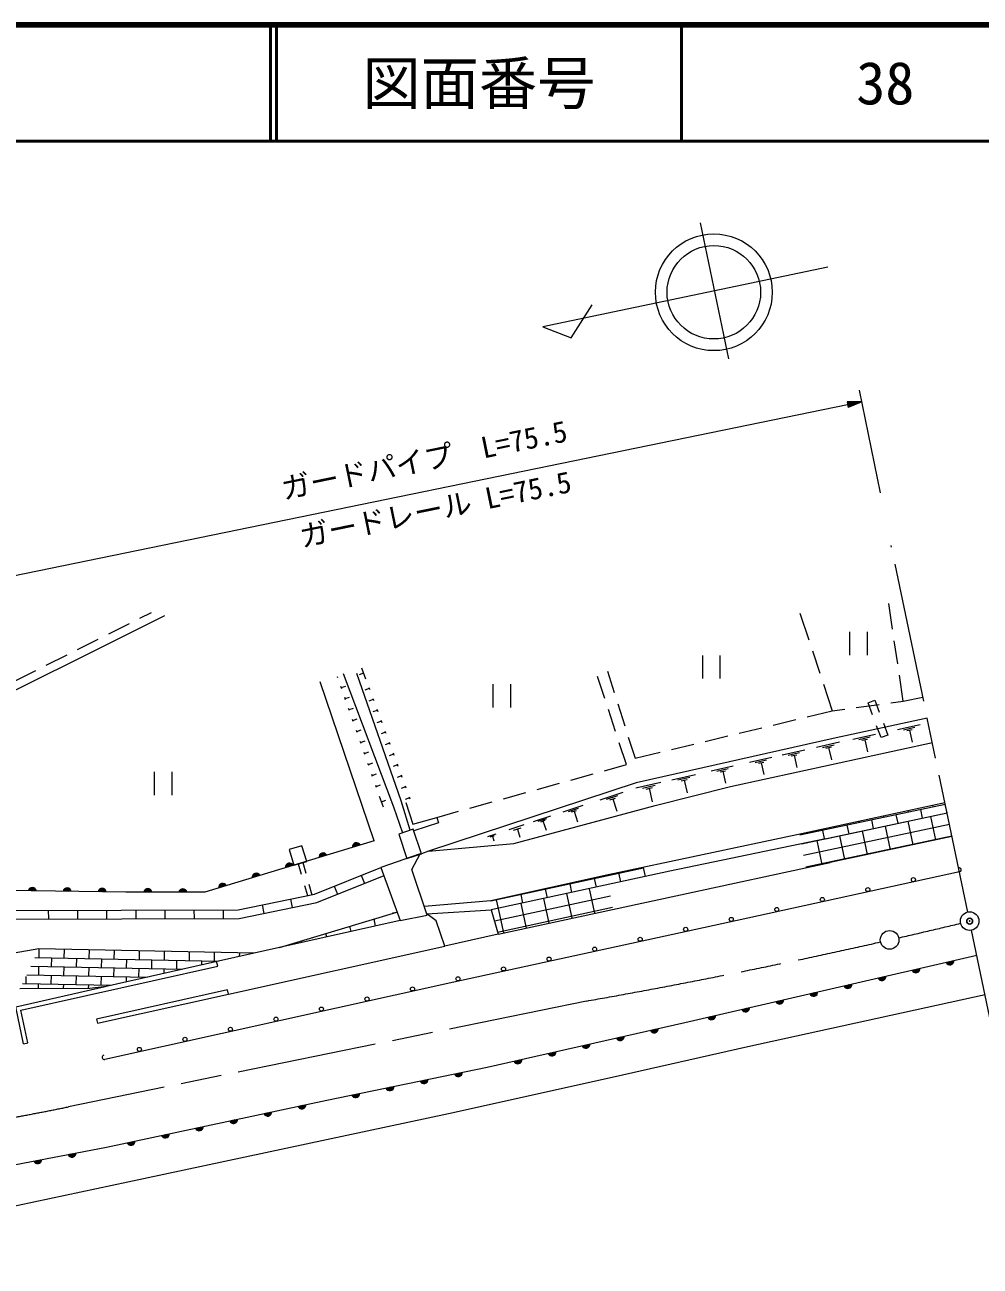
# Model space of a CAD drawing. Units: millimetres, scale not verified. Extents: x 40000 to 680000, y 20000 to 380000.
# Drawn here: x 487650 to 569636, y 273408 to 380000 of the extents above; entities that cross this region are included whole.
import ezdxf
from ezdxf.enums import TextEntityAlignment as Align

# ---------------------------------------------------------------- set-up
doc = ezdxf.new("R2010")
doc.units = ezdxf.units.MM
doc.header["$LTSCALE"] = 1000
doc.header["$PDMODE"] = 32
doc.header["$PDSIZE"] = 500
doc.linetypes.add('CHAIN', pattern=[18.5, 12, -1.5, 3.5, -1.5])
for name, color, linetype, lineweight in [('M-BGD', 7, 'Continuous', 13), ('M-BMK', 2, 'CHAIN', 13), ('M-BMK-SRVR', 3, 'Continuous', 13), ('M-STR-HTXT', 7, 'Continuous', 13), ('M-TTL', 2, 'Continuous', 140), ('M-TTL-LINE', 7, 'Continuous', 50)]:
    doc.layers.add(name, color=color, linetype=linetype, lineweight=lineweight)
doc.layers.add('M-OTRS', color=6, linetype='Continuous')
doc.layers.add('M-TTL-TXT', color=7, linetype='Continuous')
doc.styles.add('ＭＳ ゴシック', font='')
doc.styles.get('ＭＳ ゴシック').set_extended_font_data('MS Gothic')

msp = doc.modelspace()

# ---------------------------------------------------------------- linework, layer by layer
at = {"layer": 'M-BGD'}
for p, q in [((497533, 329046), (498524, 329543)), ((554171, 329494), (554931, 327189)), ((562117, 328101), (561787, 330315)), ((494851, 327701), (496639, 328597)), ((492170, 326355), (493957, 327252)), ((558428, 327868), (558428, 325868)), ((559928, 327868), (559928, 325868)), ((555244, 326239), (555871, 324339)), ((562559, 325134), (562264, 327112)), ((489488, 325010), (491276, 325907)), ((545799, 325859), (545799, 323859)), ((547299, 325859), (547299, 323859)), ((486807, 323665), (488594, 324562)), ((516726, 324325), (516350, 324187)), ((516553, 324794), (516899, 323856)), ((537421, 322161), (536807, 324045)), ((537663, 324491), (538239, 322662)), ((563036, 321931), (562706, 324145)), ((517623, 309927), (513003, 323581)), ((514509, 323939), (514484, 324009)), ((514841, 322995), (514774, 323184)), ((514808, 323090), (515185, 323223)), ((517210, 323011), (516834, 322873)), ((517175, 323105), (517244, 322917)), ((527824, 323383), (527824, 321383)), ((529324, 323383), (529324, 321383)), ((556184, 323390), (556944, 321084)), ((515173, 322052), (515106, 322241)), ((515139, 322146), (515517, 322279)), ((517555, 322073), (517180, 321935)), ((517521, 322167), (517590, 321979)), ((560015, 321786), (560592, 322003)), ((560592, 322003), (560978, 320973)), ((561971, 321783), (563036, 321931)), ((563036, 321931), (564724, 322262)), ((515505, 321109), (515438, 321298)), ((515471, 321203), (515849, 321336)), ((517901, 321135), (517526, 320996)), ((517866, 321228), (517936, 321041)), ((538352, 319308), (537732, 321210)), ((538540, 321708), (539141, 319800)), ((554801, 320569), (556944, 321084)), ((556944, 321084), (558009, 321232)), ((559000, 321370), (560980, 321646)), ((560402, 320756), (560015, 321786)), ((515837, 320166), (515770, 320354)), ((515803, 320260), (516181, 320393)), ((518247, 320196), (517871, 320058)), ((518212, 320290), (518281, 320102)), ((551884, 319868), (553829, 320336)), ((561139, 318790), (560753, 319820)), ((561329, 320036), (561716, 319006)), ((562549, 319495), (564483, 319913)), ((516169, 319222), (516102, 319411)), ((516135, 319317), (516513, 319449)), ((518592, 319258), (518217, 319120)), ((518558, 319352), (518627, 319164)), ((539441, 318847), (540017, 317017)), ((546050, 318467), (547995, 318934)), ((548967, 319168), (550912, 319635)), ((558705, 318664), (560658, 319086)), ((559222, 318639), (560198, 318850)), ((561716, 319006), (561139, 318790)), ((563061, 319471), (564027, 319679)), ((563330, 319394), (563813, 319498)), ((563572, 319446), (563795, 318415)), ((516500, 318279), (516434, 318468)), ((516467, 318373), (516845, 318506)), ((518938, 318319), (518563, 318181)), ((518903, 318413), (518972, 318226)), ((539277, 316473), (538662, 318358)), ((543133, 317766), (545078, 318233)), ((552641, 317313), (554577, 317749)), ((555597, 317978), (557555, 318419)), ((556116, 317958), (557095, 318178)), ((556390, 317882), (556880, 317993)), ((556635, 317938), (556870, 316893)), ((559494, 318562), (559982, 318667)), ((559738, 318615), (559963, 317573)), ((516832, 317336), (516766, 317524)), ((516799, 317430), (517177, 317563)), ((517164, 316392), (517098, 316581)), ((517131, 316487), (517509, 316619)), ((519284, 317381), (518908, 317243)), ((519249, 317475), (519318, 317287)), ((540017, 317017), (542161, 317532)), ((549832, 316680), (551746, 317111)), ((550339, 316660), (551296, 316876)), ((550607, 316586), (551085, 316694)), ((550846, 316640), (551076, 315619)), ((553154, 317293), (554122, 317511)), ((553425, 317218), (553909, 317327)), ((553667, 317273), (553900, 316240)), ((498762, 315848), (498762, 313848)), ((500262, 315848), (500262, 313848)), ((517496, 315449), (517430, 315638)), ((517463, 315543), (517840, 315676)), ((519629, 316443), (519254, 316304)), ((519595, 316537), (519664, 316349)), ((519940, 315598), (520009, 315410)), ((534511, 315147), (536438, 315683)), ((537401, 315951), (539277, 316473)), ((543165, 315179), (545198, 315636)), ((546542, 315939), (548447, 316368)), ((547047, 315919), (547999, 316134)), ((547313, 315846), (547790, 315953)), ((547552, 315899), (547780, 314883)), ((517828, 314506), (517762, 314694)), ((517795, 314600), (518172, 314733)), ((519975, 315504), (519599, 315366)), ((520320, 314566), (519945, 314428)), ((520286, 314660), (520355, 314472)), ((531621, 314342), (533547, 314878)), ((540093, 314487), (542246, 314971)), ((540663, 314464), (541740, 314707)), ((540965, 314381), (541503, 314503)), ((543704, 315157), (544720, 315386)), ((543989, 315079), (544497, 315194)), ((544243, 315136), (544487, 314052)), ((518426, 312808), (518094, 313751)), ((518260, 313279), (518637, 313412)), ((520666, 313628), (520291, 313489)), ((520631, 313721), (520701, 313534)), ((528731, 313538), (530657, 314074)), ((537027, 313466), (538998, 314113)), ((537563, 313496), (538548, 313820)), ((537852, 313446), (538345, 313607)), ((538099, 313527), (538444, 312476)), ((541234, 314442), (541493, 313294)), ((523001, 311943), (524877, 312465)), ((525840, 312733), (527767, 313269)), ((533858, 312425), (535554, 312982)), ((534319, 312451), (535167, 312730)), ((534568, 312408), (534992, 312547)), ((534780, 312477), (535077, 311573)), ((566615, 313203), (553900, 310453)), ((566644, 313064), (554174, 310415)), ((554298, 309679), (566797, 312328)), ((556357, 310112), (566797, 312330)), ((563486, 312393), (563459, 312520)), ((564694, 311883), (564538, 312617)), ((565590, 312840), (565561, 312975)), ((566797, 312330), (566641, 313063)), ((529213, 310900), (530508, 311325)), ((531315, 311590), (532792, 312075)), ((531717, 311613), (532455, 311855)), ((531934, 311575), (532303, 311696)), ((532118, 311636), (532377, 310849)), ((554481, 308696), (567002, 311349)), ((558385, 310543), (558229, 311277)), ((559280, 311500), (559257, 311612)), ((560488, 310990), (560332, 311723)), ((561383, 311947), (561358, 312066)), ((562591, 311436), (562435, 312170)), ((563433, 311617), (563862, 309593)), ((565389, 312031), (565817, 310013)), ((527381, 310299), (528106, 310537)), ((527594, 310261), (527956, 310380)), ((527775, 310321), (527902, 309934)), ((529594, 310834), (530241, 311046)), ((529917, 310940), (530144, 310250)), ((553900, 310453), (537709, 307000)), ((554664, 307712), (567206, 310371)), ((555074, 310606), (555054, 310703)), ((556276, 310124), (556126, 310830)), ((567217, 310315), (556770, 308067)), ((557177, 311053), (557155, 311157)), ((557563, 310373), (557996, 308330)), ((559520, 310787), (559951, 308751)), ((561476, 311202), (561906, 309172)), ((556357, 310112), (543010, 307314)), ((555606, 309958), (556041, 307910)), ((511510, 308068), (511758, 307169)), ((522279, 309044), (521681, 308821)), ((543531, 305215), (556770, 308067)), ((511098, 307943), (511355, 307066)), ((512495, 305352), (518200, 307655)), ((537709, 307000), (527654, 304775)), ((540750, 307592), (527655, 304758)), ((543010, 307314), (527672, 303995)), ((538808, 306404), (538636, 307197)), ((540909, 306859), (540739, 307646)), ((511638, 306106), (511895, 305229)), ((512023, 306205), (512271, 305306)), ((512713, 304631), (518481, 306959)), ((514188, 306036), (514469, 305340)), ((516507, 306971), (516787, 306276)), ((533396, 306001), (533386, 306043)), ((534605, 305495), (534446, 306228)), ((535497, 306455), (535486, 306508)), ((536706, 305950), (536548, 306683)), ((537598, 306910), (537585, 306972)), ((505967, 304014), (512495, 305352)), ((510456, 304934), (510606, 304199)), ((537901, 305185), (527946, 303031)), ((528301, 304131), (528142, 304864)), ((528264, 301914), (543531, 305215)), ((529193, 305091), (529188, 305115)), ((530402, 304586), (530244, 305319)), ((531294, 305546), (531287, 305579)), ((532661, 302865), (532205, 304976)), ((532504, 305040), (532345, 305773)), ((534616, 303287), (534159, 305399)), ((536571, 303710), (536114, 305822)), ((485865, 303961), (505967, 304014)), ((489666, 303971), (489668, 303221)), ((492166, 303978), (492168, 303228)), ((494666, 303984), (494668, 303234)), ((497166, 303991), (497168, 303241)), ((499666, 303998), (499668, 303248)), ((502166, 304004), (502168, 303254)), ((504666, 304011), (504668, 303261)), ((506044, 303265), (512713, 304631)), ((508006, 304432), (508157, 303698)), ((509495, 300766), (519584, 303818)), ((519594, 303791), (519216, 303707)), ((527654, 304775), (521927, 304288)), ((538083, 304201), (528221, 302067)), ((528752, 302019), (528295, 304130)), ((530706, 302442), (530250, 304553)), ((485909, 303211), (506044, 303265)), ((519851, 303080), (509495, 300766)), ((517752, 302611), (517616, 303223)), ((513556, 301673), (513489, 301974)), ((515654, 302142), (515552, 302598)), ((488865, 300658), (488850, 299908)), ((507324, 300299), (488865, 300658)), ((491014, 300616), (491000, 299867)), ((505131, 296765), (523690, 300882)), ((509495, 300766), (507324, 300299)), ((511458, 301204), (511425, 301350)), ((488512, 299915), (504262, 299609)), ((489925, 299887), (489910, 299138)), ((492075, 299846), (492060, 299096)), ((493164, 300575), (493149, 299825)), ((494224, 299804), (494210, 299054)), ((495314, 300533), (495299, 299783)), ((496374, 299762), (496359, 299012)), ((497463, 300491), (497449, 299741)), ((498523, 299720), (498509, 298970)), ((499613, 300449), (499598, 299699)), ((500673, 299679), (500658, 298929)), ((501762, 300408), (501748, 299658)), ((502823, 299637), (502816, 299281)), ((503912, 300366), (503897, 299616)), ((506061, 300324), (506055, 300013)), ((488160, 299172), (501212, 298918)), ((488836, 299158), (488821, 298409)), ((490985, 299117), (490971, 298367)), ((493135, 299075), (493120, 298325)), ((495284, 299033), (495270, 298283)), ((497434, 298991), (497419, 298242)), ((499584, 298950), (499576, 298547)), ((487456, 297685), (495114, 297536)), ((487744, 298293), (487732, 297680)), ((487808, 298428), (498163, 298227)), ((488806, 297659), (488798, 297225)), ((489896, 298388), (489881, 297638)), ((490956, 297617), (490949, 297241)), ((492045, 298346), (492031, 297596)), ((493106, 297575), (493099, 297257)), ((494195, 298304), (494180, 297554)), ((496345, 298262), (496336, 297813))]:
    msp.add_line(p, q, dxfattribs=at)
for points in [[(499630, 329240), (480884, 319894), (462851, 310957), (454967, 306944), (448709, 303578)], [(514965, 324295), (519282, 312844), (520060, 310617)], [(520731, 310838), (519951, 313370), (516143, 324295)], [(565101, 320456), (557034, 318712), (540124, 314904), (522279, 309044)], [(522279, 309044), (529618, 309695), (541756, 312951), (548222, 314583), (565533, 318387)], [(520334, 313236), (520950, 311354), (523001, 311943), (523153, 311488), (521035, 310785)], [(517623, 309927), (503095, 305513), (496317, 305530), (486257, 305655), (477794, 304487), (470944, 303827), (462820, 303479), (453553, 303452), (446008, 303649), (434209, 304103), (423891, 304326), (396351, 303970), (396342, 302864), (378478, 302659), (369952, 302552), (365582, 302284), (359941, 301939)], [(567856, 307256), (548787, 303089), (524470, 297797), (494511, 291159)], [(488865, 300658), (485080, 300012), (481495, 299680)], [(476984, 280252), (494646, 283634), (513554, 287670), (527340, 290496), (544302, 294344), (569348, 300106)], [(507324, 300299), (504024, 299555), (494641, 297429), (493241, 297258), (487232, 297214)], [(487546, 292514), (487914, 292594), (487295, 295393), (504221, 299169), (504101, 299572)], [(487546, 292514), (486882, 295689), (494547, 297416)], [(358103, 273408), (387816, 273462), (416250, 273731), (427642, 273785), (457278, 274825), (469674, 275202), (481671, 277507), (497839, 280943), (524004, 286513), (538041, 289643), (549684, 292263), (570052, 296735)]]:
    msp.add_lwpolyline(points, dxfattribs=at)
for points in [[(520428, 308409), (521681, 308821), (520990, 310922), (519736, 310510)], [(510744, 307835), (511842, 308169), (511436, 309507), (510338, 309174)], [(522175, 303542), (520873, 307457), (521591, 308803), (518200, 307655), (519851, 303080)], [(523690, 300882), (522954, 303071), (522138, 303654), (527672, 303995), (528264, 301914)], [(493874, 294272), (505131, 296765), (505052, 297124), (493795, 294631)]]:
    msp.add_lwpolyline(points, close=True, dxfattribs=at)
for centre in [(563905, 306598), (556090, 304890), (559998, 305744), (552182, 304036), (548274, 303182), (540457, 301481), (544366, 302332), (536549, 300630), (532640, 299780), (528732, 298929), (524823, 298078), (517012, 296349), (520917, 297214), (513106, 295484), (509201, 294619), (505296, 293754), (497485, 292023), (501390, 292888)]:
    msp.add_circle(centre, 175, dxfattribs=at)
for centre, radius, start, end in [((516116, 309413), 354, 25.69973, 188.10491), ((516116, 309413), 283, 27.92377, 185.88087), ((516116, 309413), 212, 31.67009, 182.13454), ((516116, 309413), 142, 39.38182, 174.42281), ((516116, 309413), 100, 49.69949, 164.10515), ((513245, 308540), 354, 25.69973, 188.10491), ((513245, 308540), 283, 27.92377, 185.88087), ((513245, 308540), 212, 31.67009, 182.13454), ((513245, 308540), 142, 39.38182, 174.42281), ((513245, 308540), 100, 49.69949, 164.10515), ((507504, 306796), 354, 25.69973, 188.10491), ((507504, 306796), 283, 27.92377, 185.88087), ((507504, 306796), 212, 31.67009, 182.13454), ((510375, 307668), 354, 25.69973, 188.10491), ((510375, 307668), 283, 27.92377, 185.88087), ((510375, 307668), 212, 31.67009, 182.13454), ((510375, 307668), 142, 39.38182, 174.42281), ((510375, 307668), 100, 49.69949, 164.10515), ((567816, 307440), 188, 282.32789, 102.32789), ((488287, 305576), 354, 8.08633, 170.49151), ((504634, 305924), 354, 25.69973, 188.10491), ((504634, 305924), 283, 27.92377, 185.88087), ((504634, 305924), 212, 31.67009, 182.13454), ((504634, 305924), 142, 39.38182, 174.42281), ((504634, 305924), 100, 49.69949, 164.10515), ((507504, 306796), 142, 39.38182, 174.42281), ((507504, 306796), 100, 49.69949, 164.10515), ((488287, 305576), 283, 10.31037, 168.26747), ((488287, 305576), 212, 14.05669, 164.52114), ((488287, 305576), 142, 21.76842, 156.80941), ((488287, 305576), 100, 32.08609, 146.49175), ((491286, 305539), 354, 8.08633, 170.49151), ((491286, 305539), 283, 10.31037, 168.26747), ((491286, 305539), 212, 14.05669, 164.52114), ((491286, 305539), 142, 21.76842, 156.80941), ((491286, 305539), 100, 32.08609, 146.49175), ((494286, 305501), 354, 8.08633, 170.49151), ((494286, 305501), 283, 10.31037, 168.26747), ((494286, 305501), 212, 14.05669, 164.52114), ((494286, 305501), 142, 21.76842, 156.80941), ((494286, 305501), 100, 32.08609, 146.49175), ((498206, 305471), 354, 8.64663, 171.05181), ((498206, 305471), 283, 10.87067, 168.82777), ((498206, 305471), 212, 14.617, 165.08145), ((498206, 305471), 142, 22.32873, 157.36972), ((498206, 305471), 100, 32.64639, 147.05205), ((501206, 305463), 354, 8.64663, 171.05181), ((501206, 305463), 283, 10.87067, 168.82777), ((501206, 305463), 212, 14.617, 165.08145), ((501206, 305463), 142, 22.32873, 157.36972), ((501206, 305463), 100, 32.64639, 147.05205), ((567046, 299632), 354, 201.75507, 4.16025), ((567046, 299632), 283, 203.97911, 1.93621), ((567046, 299632), 212, 207.72543, 358.18988), ((567046, 299632), 142, 215.43716, 350.47815), ((567046, 299632), 100, 225.75483, 340.16049), ((564122, 298959), 354, 201.75507, 4.16025), ((564122, 298959), 283, 203.97911, 1.93621), ((564122, 298959), 212, 207.72543, 358.18988), ((564122, 298959), 142, 215.43716, 350.47815), ((564122, 298959), 100, 225.75483, 340.16049), ((558275, 297614), 354, 201.75507, 4.16025), ((558275, 297614), 283, 203.97911, 1.93621), ((558275, 297614), 212, 207.72543, 358.18988), ((558275, 297614), 142, 215.43716, 350.47815), ((558275, 297614), 100, 225.75483, 340.16049), ((561198, 298287), 354, 201.75507, 4.16025), ((561198, 298287), 283, 203.97911, 1.93621), ((561198, 298287), 212, 207.72543, 358.18988), ((561198, 298287), 142, 215.43716, 350.47815), ((561198, 298287), 100, 225.75483, 340.16049), ((555351, 296941), 354, 201.75507, 4.16025), ((555351, 296941), 283, 203.97911, 1.93621), ((555351, 296941), 212, 207.72543, 358.18988), ((555351, 296941), 142, 215.43716, 350.47815), ((555351, 296941), 100, 225.75483, 340.16049), ((549504, 295596), 354, 201.75507, 4.16025), ((549504, 295596), 283, 203.97911, 1.93621), ((549504, 295596), 212, 207.72543, 358.18988), ((549504, 295596), 142, 215.43716, 350.47815), ((549504, 295596), 100, 225.75483, 340.16049), ((552428, 296269), 354, 201.75507, 4.16025), ((552428, 296269), 283, 203.97911, 1.93621), ((552428, 296269), 212, 207.72543, 358.18988), ((552428, 296269), 142, 215.43716, 350.47815), ((552428, 296269), 100, 225.75483, 340.16049), ((546580, 294923), 354, 201.75507, 4.16025), ((546580, 294923), 283, 203.97911, 1.93621), ((546580, 294923), 212, 207.72543, 358.18988), ((546580, 294923), 142, 215.43716, 350.47815), ((546580, 294923), 100, 225.75483, 340.16049), ((538735, 293136), 354, 201.57941, 3.98459), ((538735, 293136), 283, 203.80345, 1.76055), ((538735, 293136), 212, 207.54978, 358.01423), ((541661, 293800), 354, 201.57941, 3.98459), ((541661, 293800), 283, 203.80345, 1.76055), ((541661, 293800), 212, 207.54978, 358.01423), ((541661, 293800), 142, 215.26151, 350.3025), ((541661, 293800), 100, 225.57917, 339.98483), ((535809, 292472), 354, 201.57941, 3.98459), ((535809, 292472), 283, 203.80345, 1.76055), ((535809, 292472), 212, 207.54978, 358.01423), ((535809, 292472), 142, 215.26151, 350.3025), ((535809, 292472), 100, 225.57917, 339.98483), ((538735, 293136), 142, 215.26151, 350.3025), ((538735, 293136), 100, 225.57917, 339.98483), ((494471, 291342), 188, 102.49248, 282.49248), ((529958, 291145), 354, 201.57941, 3.98459), ((529958, 291145), 283, 203.80345, 1.76055), ((529958, 291145), 212, 207.54978, 358.01423), ((529958, 291145), 142, 215.26151, 350.3025), ((529958, 291145), 100, 225.57917, 339.98483), ((532884, 291809), 354, 201.57941, 3.98459), ((532884, 291809), 283, 203.80345, 1.76055), ((532884, 291809), 212, 207.54978, 358.01423), ((532884, 291809), 142, 215.26151, 350.3025), ((532884, 291809), 100, 225.57917, 339.98483), ((524845, 290039), 354, 200.3795, 2.78467), ((524845, 290039), 283, 202.60354, 0.56064), ((524845, 290039), 212, 206.34986, 356.81431), ((524845, 290039), 142, 214.06159, 349.10258), ((524845, 290039), 100, 224.37925, 338.78492), ((521906, 289437), 354, 200.3795, 2.78467), ((521906, 289437), 283, 202.60354, 0.56064), ((521906, 289437), 212, 206.34986, 356.81431), ((521906, 289437), 142, 214.06159, 349.10258), ((521906, 289437), 100, 224.37925, 338.78492), ((516028, 288232), 354, 200.3795, 2.78467), ((516028, 288232), 283, 202.60354, 0.56064), ((516028, 288232), 212, 206.34986, 356.81431), ((516028, 288232), 142, 214.06159, 349.10258), ((516028, 288232), 100, 224.37925, 338.78492), ((518967, 288835), 354, 200.3795, 2.78467), ((518967, 288835), 283, 202.60354, 0.56064), ((518967, 288835), 212, 206.34986, 356.81431), ((518967, 288835), 142, 214.06159, 349.10258), ((518967, 288835), 100, 224.37925, 338.78492), ((511423, 287271), 354, 200.84761, 3.25279), ((511423, 287271), 283, 203.07165, 1.02875), ((511423, 287271), 212, 206.81798, 357.28242), ((511423, 287271), 142, 214.52971, 349.5707), ((511423, 287271), 100, 224.84737, 339.25303), ((505555, 286018), 354, 200.84761, 3.25279), ((505555, 286018), 283, 203.07165, 1.02875), ((505555, 286018), 212, 206.81798, 357.28242), ((505555, 286018), 142, 214.52971, 349.5707), ((505555, 286018), 100, 224.84737, 339.25303), ((508489, 286644), 354, 200.84761, 3.25279), ((508489, 286644), 283, 203.07165, 1.02875), ((508489, 286644), 212, 206.81798, 357.28242), ((508489, 286644), 142, 214.52971, 349.5707), ((508489, 286644), 100, 224.84737, 339.25303), ((499688, 284765), 354, 200.84761, 3.25279), ((499688, 284765), 283, 203.07165, 1.02875), ((499688, 284765), 212, 206.81798, 357.28242), ((499688, 284765), 142, 214.52971, 349.5707), ((499688, 284765), 100, 224.84737, 339.25303), ((502622, 285392), 354, 200.84761, 3.25279), ((502622, 285392), 283, 203.07165, 1.02875), ((502622, 285392), 212, 206.81798, 357.28242), ((502622, 285392), 142, 214.52971, 349.5707), ((502622, 285392), 100, 224.84737, 339.25303), ((496754, 284139), 354, 200.84761, 3.25279), ((496754, 284139), 283, 203.07165, 1.02875), ((496754, 284139), 212, 206.81798, 357.28242), ((496754, 284139), 142, 214.52971, 349.5707), ((496754, 284139), 100, 224.84737, 339.25303), ((488751, 282560), 354, 199.63652, 2.0417), ((488751, 282560), 283, 201.86056, 359.81766), ((488751, 282560), 212, 205.60689, 356.07134), ((488751, 282560), 142, 213.31862, 348.35961), ((488751, 282560), 100, 223.63628, 338.04194), ((491698, 283124), 354, 199.63652, 2.0417), ((491698, 283124), 283, 201.86056, 359.81766), ((491698, 283124), 212, 205.60689, 356.07134), ((491698, 283124), 142, 213.31862, 348.35961), ((491698, 283124), 100, 223.63628, 338.04194)]:
    msp.add_arc(centre, radius, start, end, dxfattribs=at)
at = {"layer": 'M-BMK'}
for p, q in [((568573, 303820), (562003, 335298)), ((574765, 274155), (568900, 302254)), ((535851, 296175), (491411, 287093))]:
    msp.add_line(p, q, dxfattribs=at)
for centre, radius, start, end in [((442117, 827633), 539661, 282.90552, 283.48474), ((442117, 827633), 539661, 280.00247, 282.73564), ((445247, 512759), 230339, 274.88361, 281.56143)]:
    msp.add_arc(centre, radius, start, end, dxfattribs=at)
at = {"layer": 'M-BMK-SRVR'}
for p, q in [((548063, 351306), (545644, 363007)), ((556569, 359202), (532103, 354064)), ((534530, 353134), (536336, 355962)), ((532103, 354064), (534530, 353134))]:
    msp.add_line(p, q, dxfattribs=at)
for centre, radius in [((546781, 357037), 5016), ((546781, 357037), 4013), ((568737, 303037), 800), ((568737, 303037), 800), ((561867, 301426), 800), ((561867, 301426), 800)]:
    msp.add_circle(centre, radius, dxfattribs=at)
at = {"layer": 'M-OTRS'}
msp.add_point((568737, 303037), dxfattribs=at)
msp.add_point((568737, 303037), dxfattribs=at)
at = {"layer": 'M-STR-HTXT'}
for p, q in [((561094, 339804), (559283, 348620)), ((559484, 347641), (558210, 347634)), ((558210, 347634), (558310, 347144)), ((558465, 347636), (558220, 347585)), ((558230, 347536), (558720, 347637)), ((558975, 347638), (558240, 347487)), ((558250, 347438), (559230, 347640)), ((559484, 347641), (558260, 347389)), ((558270, 347340), (559250, 347542)), ((559484, 347641), (558310, 347144)), ((486655, 332680), (558260, 347389)), ((559015, 347442), (558280, 347291)), ((558290, 347242), (558780, 347343)), ((558545, 347244), (558300, 347193))]:
    msp.add_line(p, q, dxfattribs=at)
at = {"layer": 'M-TTL'}
msp.add_line((680000, 380000), (40000, 380000), dxfattribs=at)
at = {"layer": 'M-TTL-LINE'}
for p, q in [((508747, 380000), (508747, 370000)), ((509247, 380000), (509247, 370000)), ((543997, 380000), (543997, 370000)), ((40000, 370000), (680000, 370000))]:
    msp.add_line(p, q, dxfattribs=at)

# ---------------------------------------------------------------- texts
at = {"layer": 'M-STR-HTXT', "style": 'ＭＳ ゴシック'}
for s, p in [('ガードパイプ  L=75.5', (522216, 341210)), ('ガードレール L=75.5', (523178, 336984))]:
    msp.add_text(s, height=1833, rotation=11.609, dxfattribs=at).set_placement(p, align=Align.BOTTOM_CENTER)
at = {"layer": 'M-TTL-TXT', "style": 'ＭＳ ゴシック'}
for s, p in [('図面番号', (526622, 375000)), ('38', (561497, 375000))]:
    msp.add_text(s, height=3666, dxfattribs=at).set_placement(p, align=Align.MIDDLE_CENTER)

doc.saveas('drawing.dxf')
